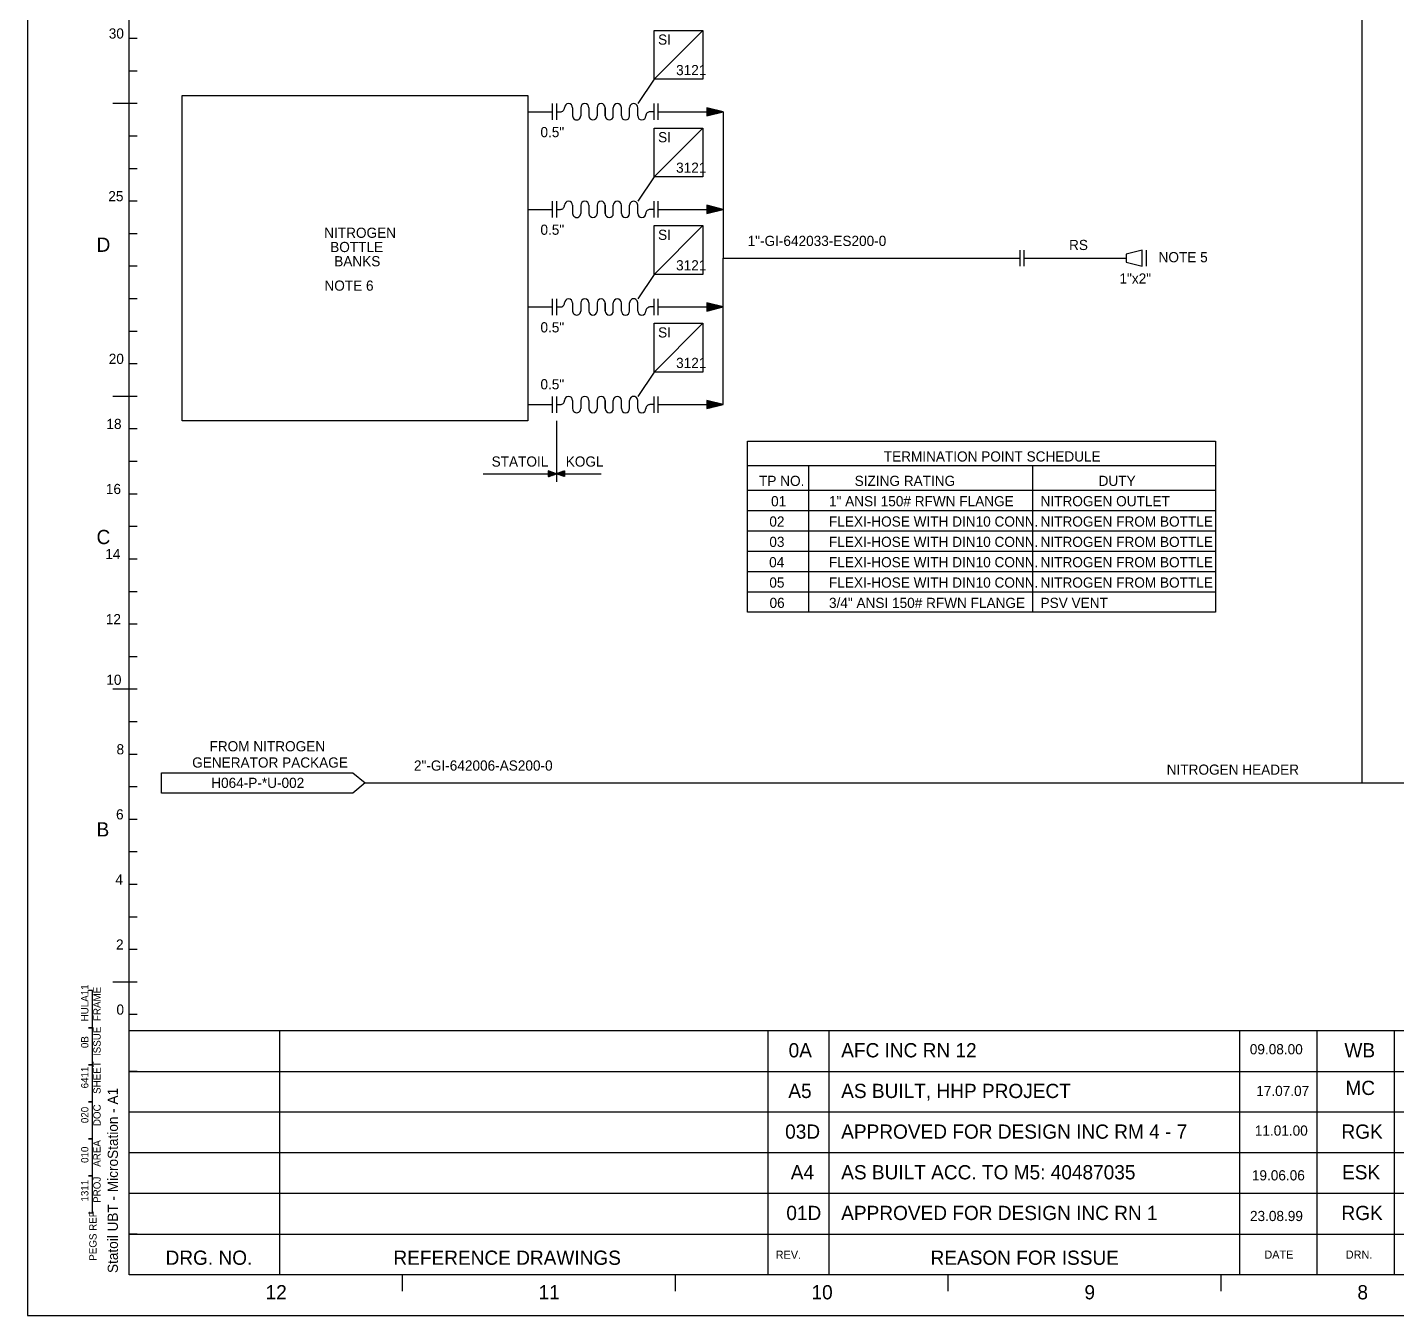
# Model space of a CAD drawing. Extents: x 0 to 840, y 0 to 594.
# Drawn here: x 0 to 336.5, y 0 to 316.7 of the extents above; entities that cross this region are included whole.
import ezdxf

# ---------------------------------------------------------------- set-up
doc = ezdxf.new("R2010")
doc.units = 0
for name, color, linetype in [('01-LIN-025-A', 7, 'Continuous'), ('05-LIN-035-B', 7, 'Continuous'), ('08-LIN-050-A', 7, 'Continuous'), ('15-LIN-025-PHAN', 7, 'Continuous'), ('34-TXT-018', 7, 'Continuous'), ('35-TXT-025', 7, 'Continuous'), ('36-TXT-035', 7, 'Continuous'), ('39-TXT-100', 7, 'Continuous'), ('40-', 7, 'Continuous'), ('43-', 7, 'Continuous'), ('45-', 7, 'Continuous')]:
    doc.layers.add(name, color=color, linetype=linetype)

msp = doc.modelspace()

# ---------------------------------------------------------------- linework, layer by layer
at = {"layer": '01-LIN-025-A'}
for p, q in [((154, 304), (150, 298)), ((129, 298), (129, 294)), ((130, 298), (130, 294)), ((134, 297), (134, 295)), ((136, 297), (136, 295)), ((138, 297), (138, 295)), ((140, 297), (140, 295)), ((142, 295), (142, 297)), ((142, 297), (142, 295)), ((144, 295), (144, 297)), ((146, 295), (146, 297)), ((148, 295), (148, 297)), ((150, 295), (150, 297)), ((154, 294), (154, 298)), ((155, 294), (155, 298)), ((167, 296.95), (167.04, 296.99)), ((167, 296.81), (167.15, 296.96)), ((167, 296.67), (167.27, 296.93)), ((167, 296.53), (167.38, 296.9)), ((167, 296.39), (167.49, 296.88)), ((167, 296.24), (167.6, 296.85)), ((167, 296.1), (167.72, 296.82)), ((167, 295.96), (167.83, 296.79)), ((167, 295.82), (167.94, 296.76)), ((167, 295.68), (168.06, 296.74)), ((167, 295.54), (168.17, 296.71)), ((167, 295.4), (168.28, 296.68)), ((167, 295.26), (168.4, 296.65)), ((167, 295.11), (168.51, 296.62)), ((167.04, 295.01), (168.62, 296.59)), ((167.23, 295.06), (168.74, 296.57)), ((167.41, 295.1), (168.85, 296.54)), ((167.6, 295.15), (168.96, 296.51)), ((167.79, 295.2), (169.08, 296.48)), ((167.98, 295.24), (169.19, 296.45)), ((168.17, 295.29), (169.3, 296.42)), ((168.36, 295.34), (169.42, 296.4)), ((168.55, 295.39), (169.53, 296.37)), ((168.74, 295.43), (169.64, 296.34)), ((168.92, 295.48), (169.76, 296.31)), ((169.11, 295.53), (169.87, 296.28)), ((169.3, 295.57), (169.98, 296.26)), ((169.49, 295.62), (170.1, 296.23)), ((169.68, 295.67), (170.21, 296.2)), ((169.87, 295.72), (170.32, 296.17)), ((170.06, 295.76), (170.43, 296.14)), ((123, 296), (129, 296)), ((130, 296), (131, 296)), ((130, 296), (130, 296)), ((154, 296), (153, 296)), ((154, 296), (154, 296)), ((170.24, 295.81), (170.55, 296.11)), ((170.43, 295.86), (170.66, 296.09)), ((170.62, 295.91), (170.77, 296.06)), ((170.81, 295.95), (170.89, 296.03)), ((154, 280), (150, 274)), ((129, 274), (129, 270)), ((130, 274), (130, 270)), ((134, 273), (134, 271)), ((136, 273), (136, 271)), ((138, 273), (138, 271)), ((140, 273), (140, 271)), ((142, 271), (142, 273)), ((142, 273), (142, 271)), ((144, 271), (144, 273)), ((146, 271), (146, 273)), ((148, 271), (148, 273)), ((150, 271), (150, 273)), ((154, 270), (154, 274)), ((155, 270), (155, 274)), ((167, 272.95), (167.04, 272.99)), ((167, 272.81), (167.15, 272.96)), ((167, 272.67), (167.27, 272.93)), ((167, 272.53), (167.38, 272.9)), ((167, 272.39), (167.49, 272.88)), ((167, 272.24), (167.6, 272.85)), ((167, 272.1), (167.72, 272.82)), ((167, 271.96), (167.83, 272.79)), ((167, 271.82), (167.94, 272.76)), ((167, 271.68), (168.06, 272.74)), ((167, 271.54), (168.17, 272.71)), ((167, 271.4), (168.28, 272.68)), ((167, 271.26), (168.4, 272.65)), ((167, 271.11), (168.51, 272.62)), ((167.04, 271.01), (168.62, 272.59)), ((167.23, 271.06), (168.74, 272.57)), ((123, 272), (129, 272)), ((130, 272), (131, 272)), ((130, 272), (130, 272)), ((154, 272), (153, 272)), ((154, 272), (154, 272)), ((167.41, 271.1), (168.85, 272.54)), ((167.6, 271.15), (168.96, 272.51)), ((167.79, 271.2), (169.08, 272.48)), ((167.98, 271.24), (169.19, 272.45)), ((168.17, 271.29), (169.3, 272.42)), ((168.36, 271.34), (169.42, 272.4)), ((168.55, 271.39), (169.53, 272.37)), ((168.74, 271.43), (169.64, 272.34)), ((168.92, 271.48), (169.76, 272.31)), ((169.11, 271.53), (169.87, 272.28)), ((169.3, 271.57), (169.98, 272.26)), ((169.49, 271.62), (170.1, 272.23)), ((169.68, 271.67), (170.21, 272.2)), ((169.87, 271.72), (170.32, 272.17)), ((170.06, 271.76), (170.43, 272.14)), ((170.24, 271.81), (170.55, 272.11)), ((170.43, 271.86), (170.66, 272.09)), ((170.62, 271.91), (170.77, 272.06)), ((170.81, 271.95), (170.89, 272.03)), ((244, 258), (244, 262)), ((245, 258), (245, 262)), ((274, 262), (270, 261)), ((270, 261), (270, 259)), ((274, 258), (274, 262)), ((274, 258), (274, 262)), ((274, 260), (274, 260)), ((275, 258), (275, 262)), ((154, 256), (150, 250)), ((270, 259), (274, 258)), ((129, 250), (129, 246)), ((130, 250), (130, 246)), ((154, 246), (154, 250)), ((155, 246), (155, 250)), ((123, 248), (129, 248)), ((130, 248), (131, 248)), ((130, 248), (130, 248)), ((134, 249), (134, 247)), ((136, 249), (136, 247)), ((138, 249), (138, 247)), ((140, 249), (140, 247)), ((142, 247), (142, 249)), ((142, 249), (142, 247)), ((144, 247), (144, 249)), ((146, 247), (146, 249)), ((148, 247), (148, 249)), ((150, 247), (150, 249)), ((154, 248), (153, 248)), ((154, 248), (154, 248)), ((167, 248.95), (167.04, 248.99)), ((167, 248.81), (167.15, 248.96)), ((167, 248.67), (167.27, 248.93)), ((167, 248.53), (167.38, 248.9)), ((167, 248.39), (167.49, 248.88)), ((167, 248.24), (167.6, 248.85)), ((167, 248.1), (167.72, 248.82)), ((167, 247.96), (167.83, 248.79)), ((167, 247.82), (167.94, 248.76)), ((167, 247.68), (168.06, 248.74)), ((167, 247.54), (168.17, 248.71)), ((167, 247.4), (168.28, 248.68)), ((167, 247.26), (168.4, 248.65)), ((167, 247.11), (168.51, 248.62)), ((167.04, 247.01), (168.62, 248.59)), ((167.23, 247.06), (168.74, 248.57)), ((167.41, 247.1), (168.85, 248.54)), ((167.6, 247.15), (168.96, 248.51)), ((167.79, 247.2), (169.08, 248.48)), ((167.98, 247.24), (169.19, 248.45)), ((168.17, 247.29), (169.3, 248.42)), ((168.36, 247.34), (169.42, 248.4)), ((168.55, 247.39), (169.53, 248.37)), ((168.74, 247.43), (169.64, 248.34)), ((168.92, 247.48), (169.76, 248.31)), ((169.11, 247.53), (169.87, 248.28)), ((169.3, 247.57), (169.98, 248.26)), ((169.49, 247.62), (170.1, 248.23)), ((169.68, 247.67), (170.21, 248.2)), ((169.87, 247.72), (170.32, 248.17)), ((170.06, 247.76), (170.43, 248.14)), ((170.24, 247.81), (170.55, 248.11)), ((170.43, 247.86), (170.66, 248.09)), ((170.62, 247.91), (170.77, 248.06)), ((170.81, 247.95), (170.89, 248.03)), ((154, 232), (150, 226)), ((129, 226), (129, 222)), ((130, 226), (130, 222)), ((154, 222), (154, 226)), ((155, 222), (155, 226)), ((123, 224), (129, 224)), ((130, 224), (131, 224)), ((130, 224), (130, 224)), ((134, 225), (134, 223)), ((136, 225), (136, 223)), ((138, 225), (138, 223)), ((140, 225), (140, 223)), ((142, 223), (142, 225)), ((142, 225), (142, 223)), ((144, 223), (144, 225)), ((146, 223), (146, 225)), ((148, 223), (148, 225)), ((150, 223), (150, 225)), ((154, 224), (153, 224)), ((154, 224), (154, 224)), ((167, 224.95), (167.04, 224.99)), ((167, 224.81), (167.15, 224.96)), ((167, 224.67), (167.27, 224.93)), ((167, 224.53), (167.38, 224.9)), ((167, 224.39), (167.49, 224.88)), ((167, 224.24), (167.6, 224.85)), ((167, 224.1), (167.72, 224.82)), ((167, 223.96), (167.83, 224.79)), ((167, 223.82), (167.94, 224.76)), ((167, 223.68), (168.06, 224.74)), ((167, 223.54), (168.17, 224.71)), ((167, 223.4), (168.28, 224.68)), ((167, 223.26), (168.4, 224.65)), ((167, 223.11), (168.51, 224.62)), ((167.04, 223.01), (168.62, 224.59)), ((167.23, 223.06), (168.74, 224.57)), ((167.41, 223.1), (168.85, 224.54)), ((167.6, 223.15), (168.96, 224.51)), ((167.79, 223.2), (169.08, 224.48)), ((167.98, 223.24), (169.19, 224.45)), ((168.17, 223.29), (169.3, 224.42)), ((168.36, 223.34), (169.42, 224.4)), ((168.55, 223.39), (169.53, 224.37)), ((168.74, 223.43), (169.64, 224.34)), ((168.92, 223.48), (169.76, 224.31)), ((169.11, 223.53), (169.87, 224.28)), ((169.3, 223.57), (169.98, 224.26)), ((169.49, 223.62), (170.1, 224.23)), ((169.68, 223.67), (170.21, 224.2)), ((169.87, 223.72), (170.32, 224.17)), ((170.06, 223.76), (170.43, 224.14)), ((170.24, 223.81), (170.55, 224.11)), ((170.43, 223.86), (170.66, 224.09)), ((170.62, 223.91), (170.77, 224.06)), ((170.81, 223.95), (170.89, 224.03)), ((130, 220), (130, 205)), ((177, 209), (292, 209)), ((192, 209), (192, 173)), ((247, 209), (247, 173)), ((112, 207), (141, 207)), ((128, 207.68), (128.02, 207.69)), ((128, 207.63), (128.07, 207.68)), ((128, 207.58), (128.11, 207.66)), ((128, 207.53), (128.16, 207.64)), ((128, 207.48), (128.21, 207.63)), ((128, 207.43), (128.26, 207.61)), ((128, 207.38), (128.3, 207.59)), ((128, 207.33), (128.35, 207.58)), ((128, 207.28), (128.4, 207.56)), ((128, 207.23), (128.44, 207.54)), ((128, 207.19), (128.49, 207.53)), ((128, 207.13), (128.54, 207.51)), ((128, 207.09), (128.59, 207.5)), ((128, 207.04), (128.63, 207.48)), ((128, 206.99), (128.68, 207.46)), ((128, 206.94), (128.73, 207.45)), ((128, 206.89), (128.77, 207.43)), ((128, 206.84), (128.82, 207.41)), ((128, 206.79), (128.87, 207.4)), ((128, 206.74), (128.92, 207.38)), ((128, 206.69), (128.96, 207.36)), ((128, 206.64), (129.01, 207.35)), ((128, 206.59), (129.06, 207.33)), ((128, 206.54), (129.1, 207.31)), ((128, 206.49), (129.15, 207.3)), ((128, 206.44), (129.2, 207.28)), ((128, 206.39), (129.25, 207.26)), ((128, 206.34), (129.29, 207.25)), ((128.02, 206.31), (129.34, 207.23)), ((128.16, 206.36), (129.39, 207.21)), ((128.3, 206.41), (129.43, 207.2)), ((128.44, 206.46), (129.48, 207.18)), ((128.58, 206.5), (129.53, 207.17)), ((128.73, 206.55), (129.58, 207.15)), ((128.87, 206.6), (129.62, 207.13)), ((129.01, 206.65), (129.67, 207.12)), ((129.15, 206.7), (129.72, 207.1)), ((129.29, 206.75), (129.77, 207.08)), ((129.43, 206.8), (129.81, 207.07)), ((129.57, 206.85), (129.86, 207.05)), ((129.72, 206.9), (129.91, 207.03)), ((129.86, 206.95), (129.95, 207.02)), ((130.14, 206.95), (130.05, 207.02)), ((130.28, 206.9), (130.1, 207.03)), ((130.43, 206.85), (130.14, 207.05)), ((130.57, 206.8), (130.19, 207.07)), ((130.71, 206.75), (130.24, 207.08)), ((130.85, 206.7), (130.28, 207.1)), ((130.99, 206.65), (130.33, 207.12)), ((131.13, 206.6), (130.38, 207.13)), ((131.27, 206.55), (130.43, 207.15)), ((131.42, 206.5), (130.47, 207.17)), ((131.56, 206.46), (130.52, 207.18)), ((131.7, 206.41), (130.57, 207.2)), ((131.84, 206.36), (130.61, 207.21)), ((131.98, 206.31), (130.66, 207.23)), ((132, 206.34), (130.71, 207.25)), ((132, 206.39), (130.76, 207.26)), ((132, 206.44), (130.8, 207.28)), ((132, 206.49), (130.85, 207.3)), ((132, 206.54), (130.9, 207.31)), ((132, 206.59), (130.94, 207.33)), ((132, 206.64), (130.99, 207.35)), ((132, 206.69), (131.04, 207.36)), ((132, 206.74), (131.09, 207.38)), ((132, 206.79), (131.13, 207.4)), ((132, 206.84), (131.18, 207.41)), ((132, 206.89), (131.23, 207.43)), ((132, 206.94), (131.27, 207.45)), ((132, 206.99), (131.32, 207.46)), ((132, 207.04), (131.37, 207.48)), ((132, 207.09), (131.41, 207.5)), ((132, 207.13), (131.46, 207.51)), ((132, 207.19), (131.51, 207.53)), ((132, 207.23), (131.56, 207.54)), ((132, 207.28), (131.6, 207.56)), ((132, 207.33), (131.65, 207.58)), ((132, 207.38), (131.7, 207.59)), ((132, 207.43), (131.74, 207.61)), ((132, 207.48), (131.79, 207.63)), ((132, 207.53), (131.84, 207.64)), ((132, 207.58), (131.89, 207.66)), ((132, 207.63), (131.93, 207.68)), ((132, 207.68), (131.98, 207.69)), ((177, 203), (292, 203)), ((177, 198), (292, 198)), ((177, 193), (292, 193)), ((177, 188), (292, 188)), ((177, 183), (292, 183)), ((177, 178), (292, 178)), ((33, 133.5), (80, 133.5)), ((33, 128.5), (33, 133.5)), ((80, 133.5), (83, 131)), ((80, 128.5), (33, 128.5)), ((83, 131), (80, 128.5))]:
    msp.add_line(p, q, dxfattribs=at)
for points in [[(154, 304), (154, 316), (166, 316), (166, 304), (154, 304), (166, 316)], [(171, 296), (167, 297), (167, 295), (171, 296)], [(154, 280), (154, 292), (166, 292), (166, 280), (154, 280), (166, 292)], [(171, 272), (167, 273), (167, 271), (171, 272)], [(154, 256), (154, 268), (166, 268), (166, 256), (154, 256), (166, 268)], [(171, 248), (167, 249), (167, 247), (171, 248)], [(154, 232), (154, 244), (166, 244), (166, 232), (154, 232), (166, 244)], [(171, 224), (167, 225), (167, 223), (171, 224)], [(130, 207), (128, 207.7), (128, 206.3), (130, 207)], [(130, 207), (132, 207.7), (132, 206.3), (130, 207)]]:
    msp.add_lwpolyline(points, dxfattribs=at)
msp.add_lwpolyline([(177, 215), (292, 215), (292, 173), (177, 173)], close=True, dxfattribs=at)
for centre, start, end in [((131, 297), 269.9852, 0.0593), ((133, 297), 0, 180), ((137, 297), 0.0396, 180), ((141, 297), 0, 180), ((145, 297), 0, 180), ((149, 297), 0, 180.0396), ((135, 295), 180, 0.0396), ((139, 295), 180, 0), ((143, 295), 180, 0), ((147, 295), 180.0396, 0), ((151, 295), 180, 0), ((153, 295), 89.9852, 180.0593), ((131, 273), 269.9852, 0.0593), ((133, 273), 0, 180), ((137, 273), 0.0396, 180), ((141, 273), 0, 180), ((145, 273), 0, 180), ((149, 273), 0, 180.0396), ((135, 271), 180, 0.0396), ((139, 271), 180, 0), ((143, 271), 180, 0), ((147, 271), 180.0396, 0), ((151, 271), 180, 0), ((153, 271), 89.9852, 180.0593), ((133, 249), 0, 180), ((137, 249), 0.0396, 180), ((141, 249), 0, 180), ((145, 249), 0, 180), ((149, 249), 0, 180.0396), ((131, 249), 269.9852, 0.0593), ((135, 247), 180, 0.0396), ((139, 247), 180, 0), ((143, 247), 180, 0), ((147, 247), 180.0396, 0), ((151, 247), 180, 0), ((153, 247), 89.9852, 180.0593), ((133, 225), 0, 180), ((137, 225), 0.0396, 180), ((141, 225), 0, 180), ((145, 225), 0, 180), ((149, 225), 0, 180.0396), ((131, 225), 269.9852, 0.0593), ((135, 223), 180, 0.0396), ((139, 223), 180, 0), ((143, 223), 180, 0), ((147, 223), 180.0396, 0), ((151, 223), 180, 0), ((153, 223), 89.9852, 180.0593)]:
    msp.add_arc(centre, 1, start, end, dxfattribs=at)
at = {"layer": '05-LIN-035-B'}
msp.add_lwpolyline([(38, 300), (123, 300), (123, 220), (38, 220), (38, 300)], dxfattribs=at)
at = {"layer": '08-LIN-050-A'}
for p, q in [((328, 131), (328, 469)), ((155, 272), (171, 272)), ((171, 272), (171, 260)), ((171, 248), (171, 260)), ((171, 260), (244, 260)), ((245, 260), (270, 260)), ((155, 248), (171, 248)), ((83, 131), (328, 131)), ((328, 131), (345, 131)), ((0, 0), (0, 0)), ((0, 0), (0, 0)), ((0, 0), (0, 0)), ((0, 0), (0, 0)), ((0, 0), (0, 0)), ((0, 0), (0, 0)), ((0, 0), (0, 0)), ((0, 0), (0, 0)), ((0, 0), (0, 0)), ((0, 0), (0, 0)), ((0, 0), (0, 0)), ((0, 0), (0, 0)), ((0, 0), (0, 0)), ((0, 0), (0, 0)), ((0, 0), (0, 0)), ((0, 0), (0, 0))]:
    msp.add_line(p, q, dxfattribs=at)
for points in [[(155, 296), (171, 296), (171, 272)], [(155, 224), (171, 224), (171, 248)]]:
    msp.add_lwpolyline(points, dxfattribs=at)
at = {"layer": '15-LIN-025-PHAN'}
for points in [[(15, 70.8), (16, 70.8), (16, 79.9), (15, 79.9)], [(15, 61.7), (16, 61.7), (16, 70.8), (15, 70.8)], [(15, 52.6), (16, 52.6), (16, 61.7), (15, 61.7)], [(15, 43.5), (16, 43.5), (16, 52.6), (15, 52.6)], [(15, 34.4), (16, 34.4), (16, 43.5), (15, 43.5)], [(15, 25.3), (16, 25.3), (16, 34.4), (15, 34.4)]]:
    msp.add_lwpolyline(points, dxfattribs=at)
at = {"layer": '43-'}
msp.add_line((25, 60), (608, 60), dxfattribs=at)
msp.add_lwpolyline([(0, 594), (0, 0), (840, 0), (840, 594)], close=True, dxfattribs=at)
for points in [[(27, 314), (25, 314)], [(27, 306), (25, 306)], [(25, 298), (21, 298)], [(27, 298), (25, 298)], [(27, 290), (25, 290)], [(27, 282), (25, 282)], [(27, 274), (25, 274)], [(27, 266), (25, 266)], [(27, 258), (25, 258)], [(27, 250), (25, 250)], [(27, 242), (25, 242)], [(27, 234), (25, 234)], [(25, 226), (21, 226)], [(27, 226), (25, 226)], [(27, 218), (25, 218)], [(27, 210), (25, 210)], [(27, 202), (25, 202)], [(27, 194), (25, 194)], [(27, 186), (25, 186)], [(27, 178), (25, 178)], [(27, 170), (25, 170)], [(27, 162), (25, 162)], [(25, 154), (21, 154)], [(27, 154), (25, 154)], [(27, 146), (25, 146)], [(27, 138), (25, 138)], [(27, 130), (25, 130)], [(27, 122), (25, 122)], [(27, 114), (25, 114)], [(27, 106), (25, 106)], [(27, 98), (25, 98)], [(27, 90), (25, 90)], [(25, 82), (21, 82)], [(27, 82), (25, 82)], [(27, 74), (25, 74)], [(27, 70), (25, 70)], [(62, 70), (62, 10)], [(197, 70), (197, 10)], [(298, 10), (298, 70)], [(317, 10), (317, 70)], [(336, 10), (336, 70)], [(27, 60), (25, 60)], [(27, 50), (25, 50)], [(608, 50), (25, 50)], [(27, 40), (25, 40)], [(608, 40), (25, 40)], [(27, 30), (25, 30)], [(608, 30), (25, 30)], [(27, 20), (25, 20)], [(92.08, 10), (92.08, 6)], [(159.16, 10), (159.16, 6)], [(226.24, 10), (226.24, 6)], [(293.32, 10), (293.32, 6)]]:
    msp.add_lwpolyline(points, dxfattribs=at)
at = {"layer": '45-'}
for p, q in [((830, 70), (25, 70)), ((25, 20), (608, 20))]:
    msp.add_line(p, q, dxfattribs=at)
msp.add_lwpolyline([(25, 585), (830, 585), (830, 10), (25, 10)], close=True, dxfattribs=at)
msp.add_lwpolyline([(182, 70), (182, 10)], dxfattribs=at)

# ---------------------------------------------------------------- texts
at = {"layer": '34-TXT-018'}
for s, p in [('HULA11', (15, 72.35)), ('FRAME', (18, 72.43)), ('ISSUE', (18, 63.83)), ('0B', (15, 65.78)), ('6411', (15, 55.87)), ('SHEET', (18, 54.51)), ('020', (15, 47.33)), ('DOC', (18, 46.6)), ('010', (15, 37.54)), ('AREA', (18, 36.59)), ('PROJ', (18, 27.73)), ('1311', (15, 28.05)), ('PEGS REF', (17, 13.49))]:
    msp.add_text(s, height=1.8, rotation=89.9544, dxfattribs=at).set_placement(p)
at = {"layer": '35-TXT-025'}
for s, p in [('SI', (155, 312.5)), ('3121', (159.43, 305)), ('0.5"', (126.09, 289.75)), ('SI', (155, 288.5)), ('3121', (159.43, 281)), ('NITROGEN', (72.95, 265)), ('0.5"', (126.09, 265.75)), ('SI', (155, 264.5)), ('BOTTLE', (74.42, 261.5)), ('1"-GI-642033-ES200-0', (177, 263)), ('RS', (256, 262)), ('BANKS', (75.41, 258)), ('3121', (159.43, 257)), ('NOTE 5', (278, 259)), ('1"x2"', (268.39, 253.75)), ('NOTE 6', (73, 252)), ('0.5"', (126.09, 241.75)), ('SI', (155, 240.5)), ('3121', (159.43, 233)), ('0.5"', (126.09, 227.75)), ('TERMINATION POINT SCHEDULE', (210.46, 210)), ('STATOIL', (114.09, 208.75)), ('KOGL', (132.31, 208.75)), ('TP NO.', (179.81, 204)), ('SIZING RATING', (203.31, 204)), ('DUTY', (263.26, 204)), ('01', (182.77, 199)), ('1" ANSI 150# RFWN FLANGE', (197, 199)), ('NITROGEN OUTLET', (249, 199)), ('02', (182.34, 194)), ('FLEXI-HOSE WITH DIN10 CONN.', (197, 194)), ('NITROGEN FROM BOTTLE', (249, 194)), ('03', (182.34, 189)), ('FLEXI-HOSE WITH DIN10 CONN.', (197, 189)), ('NITROGEN FROM BOTTLE', (249, 189)), ('04', (182.29, 184)), ('FLEXI-HOSE WITH DIN10 CONN.', (197, 184)), ('NITROGEN FROM BOTTLE', (249, 184)), ('05', (182.34, 179)), ('FLEXI-HOSE WITH DIN10 CONN.', (197, 179)), ('NITROGEN FROM BOTTLE', (249, 179)), ('06', (182.39, 174)), ('3/4" ANSI 150# RFWN FLANGE', (197, 174)), ('PSV VENT', (249, 174)), ('FROM NITROGEN', (44.76, 138.75)), ('GENERATOR PACKAGE', (40.5, 134.75)), ('2"-GI-642006-AS200-0', (95, 134)), ('NITROGEN HEADER', (280, 133)), ('H064-P-*U-002', (45.18, 129.75)), ('09.08.00', (300.42, 64.25)), ('17.07.07', (302, 54)), ('11.01.00', (301.65, 44.25)), ('19.06.06', (300.93, 33.25)), ('23.08.99', (300.46, 23.25))]:
    msp.add_text(s, height=2.5, dxfattribs=at).set_placement(p)
at = {"layer": '36-TXT-035'}
for s, p in [('0A', (187.08, 63.5)), ('AFC INC RN 12', (200, 63.5)), ('WB', (323.67, 63.5)), ('MC', (323.92, 54.25)), ('A5', (187.01, 53.5)), ('AS BUILT, HHP PROJECT', (200, 53.5)), ('03D', (186.23, 43.5)), ('APPROVED FOR DESIGN INC RM 4 - 7', (200, 43.5)), ('RGK', (322.95, 43.5)), ('AS BUILT ACC. TO M5: 40487035', (200, 33.5)), ('ESK', (323.09, 33.5)), ('A4', (187.61, 33.5)), ('01D', (186.52, 23.5)), ('APPROVED FOR DESIGN INC RN 1', (200, 23.5)), ('RGK', (322.95, 23.5))]:
    msp.add_text(s, height=3.5, dxfattribs=at).set_placement(p)
at = {"layer": '39-TXT-100'}
for s, height, p in [('30', 2.5, (20, 314)), ('25', 2.5, (19.89, 274)), ('20', 2.5, (20, 234)), ('18', 2.5, (19.42, 218)), ('16', 2.5, (19.29, 202)), ('14', 2.5, (19.14, 186)), ('12', 2.5, (19.28, 170)), ('10', 2.5, (19.4, 155.1)), ('8', 2.5, (21.91, 138)), ('6', 2.5, (21.79, 122)), ('4', 2.5, (21.64, 106)), ('2', 2.5, (21.78, 90)), ('0', 2.5, (21.89, 74)), ('REV.', 2, (183.91, 13.97)), ('DATE', 2, (304, 14)), ('DRN.', 2, (324, 14))]:
    msp.add_text(s, height=height, dxfattribs=at).set_placement(p)
msp.add_text('Statoil UBT - MicroStation - A1', height=2.5, rotation=90, dxfattribs=at).set_placement((22.24, 10.48))
at = {"layer": '40-'}
for s, p in [('D', (17, 261.56)), ('C', (17, 189.69)), ('B', (17, 117.81)), ('DRG. NO.', (33.96, 12.49)), ('REFERENCE DRAWINGS', (89.96, 12.49)), ('REASON FOR ISSUE', (221.96, 12.49)), ('12', (58.54, 4)), ('11', (125.62, 4)), ('10', (192.7, 4)), ('9', (259.78, 4)), ('8', (326.86, 4))]:
    msp.add_text(s, height=3.5, dxfattribs=at).set_placement(p)

doc.saveas('drawing.dxf')
